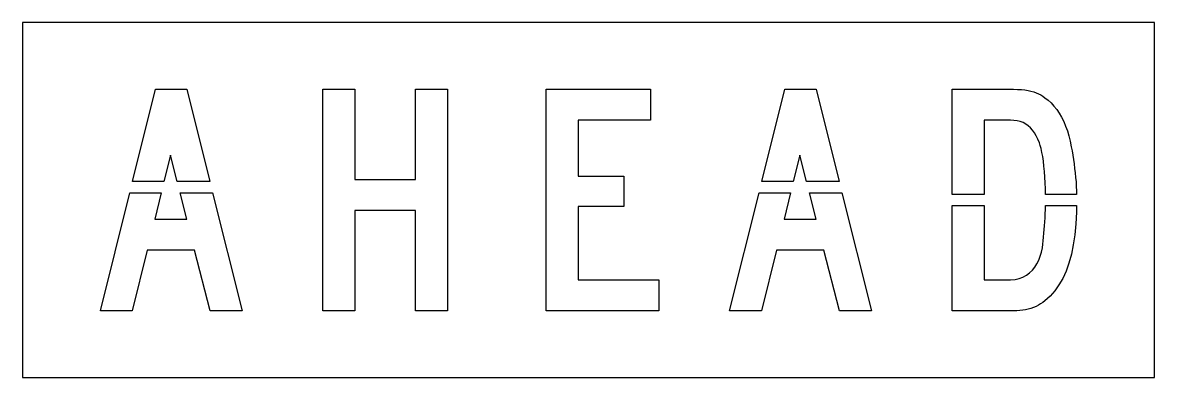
# Model space of a CAD drawing. Extents: x 0 to 51, y 0 to 16.
import ezdxf

# ---------------------------------------------------------------- set-up
doc = ezdxf.new("R2010")
doc.units = 0
doc.layers.add('CUT', color=7, linetype='Continuous')
doc.layers.add('OUTSIDE', color=1, linetype='Continuous')

msp = doc.modelspace()

# ---------------------------------------------------------------- linework, layer by layer
at = {"layer": 'CUT'}
for points in [[(5.9927, 13), (7.3967, 13), (8.4354, 8.83), (6.9639, 8.83), (6.6597, 10.018), (6.3699, 8.83), (4.9539, 8.83)], [(14.9659, 3), (13.5279, 3), (13.5279, 13), (14.9659, 13), (14.9659, 8.93), (17.7029, 8.93), (17.7029, 13), (19.1419, 13), (19.1419, 3), (17.7029, 3), (17.7029, 7.526), (14.9659, 7.526)], [(28.2902, 11.596), (25.0272, 11.596), (25.0272, 9.07), (27.0972, 9.07), (27.0972, 7.702), (25.0272, 7.702), (25.0272, 4.404), (28.6762, 4.404), (28.6762, 3), (23.5892, 3), (23.5892, 13), (28.2902, 13)], [(34.3524, 13), (35.7564, 13), (36.7952, 8.83), (35.3236, 8.83), (35.0194, 10.018), (34.7296, 8.83), (33.3137, 8.83)], [(46.0457, 9.287), (46.0237, 9.526), (45.9977, 9.751), (45.9677, 9.959), (45.9347, 10.148), (45.8987, 10.316), (45.8597, 10.46), (45.8177, 10.579), (45.7517, 10.746), (45.6797, 10.898), (45.5997, 11.034), (45.5117, 11.155), (45.4167, 11.26), (45.3127, 11.351), (45.2017, 11.427), (45.0817, 11.489), (44.9537, 11.536), (44.8177, 11.57), (44.6727, 11.59), (44.5187, 11.596), (43.3257, 11.596), (43.3257, 8.251), (41.8877, 8.251), (41.8877, 13), (44.4487, 13), (44.6507, 12.998), (44.8367, 12.991), (45.0067, 12.979), (45.1637, 12.962), (45.3077, 12.94), (45.4397, 12.912), (45.5627, 12.879), (45.6757, 12.839), (45.7807, 12.793), (45.8797, 12.74), (45.9737, 12.681), (46.0627, 12.614), (46.2087, 12.502), (46.3457, 12.375), (46.4767, 12.234), (46.5987, 12.08), (46.7117, 11.913), (46.8177, 11.732), (46.9137, 11.54), (47.0007, 11.335), (47.0797, 11.119), (47.1477, 10.891), (47.2067, 10.653), (47.2557, 10.404), (47.2897, 10.217), (47.3227, 10.025), (47.3537, 9.828), (47.3817, 9.629), (47.4077, 9.427), (47.4317, 9.224), (47.4517, 9.02), (47.4687, 8.815), (47.4827, 8.612), (47.4927, 8.411), (47.4983, 8.251), (46.0951, 8.251), (46.0897, 8.503), (46.0787, 8.773), (46.0637, 9.035)], [(6.2474, 8.328), (5.9577, 7.14), (7.3967, 7.14), (7.0924, 8.328), (8.5605, 8.328), (9.8877, 3), (8.4487, 3), (7.7467, 5.737), (5.6067, 5.737), (4.9397, 3), (3.5017, 3), (4.8289, 8.328)], [(34.6072, 8.328), (34.3174, 7.14), (35.7564, 7.14), (35.4522, 8.328), (36.9202, 8.328), (38.2474, 3), (36.8084, 3), (36.1064, 5.737), (33.9664, 5.737), (33.2994, 3), (31.8614, 3), (33.1886, 8.328)], [(47.0217, 4.797), (46.8727, 4.467), (46.7017, 4.169), (46.5107, 3.901), (46.2977, 3.664), (46.0627, 3.456), (45.9727, 3.381), (45.8757, 3.313), (45.7747, 3.252), (45.6677, 3.198), (45.5567, 3.15), (45.4397, 3.11), (45.3197, 3.076), (45.1947, 3.048), (45.0657, 3.027), (44.9337, 3.012), (44.7977, 3.003), (44.6597, 3), (41.8877, 3), (41.8877, 7.749), (43.3257, 7.749), (43.3257, 4.404), (44.5187, 4.404), (44.7217, 4.417), (44.9087, 4.456), (45.0797, 4.52), (45.2347, 4.605), (45.3757, 4.71), (45.5017, 4.833), (45.6127, 4.973), (45.7097, 5.126), (45.7917, 5.292), (45.8607, 5.468), (45.9157, 5.652), (45.9577, 5.842), (45.9747, 6.001), (45.9927, 6.164), (46.0087, 6.329), (46.0247, 6.497), (46.0407, 6.668), (46.0537, 6.842), (46.0667, 7.019), (46.0767, 7.199), (46.0857, 7.382), (46.0927, 7.567), (46.0965, 7.749), (47.4969, 7.749), (47.4917, 7.456), (47.4627, 6.929), (47.4147, 6.436), (47.3467, 5.977), (47.2587, 5.551), (47.1507, 5.158)]]:
    msp.add_lwpolyline(points, close=True, dxfattribs=at)
at = {"layer": 'OUTSIDE'}
msp.add_lwpolyline([(0, 0), (51, 0), (51, 16), (0, 16)], close=True, dxfattribs=at)

doc.saveas('drawing.dxf')
